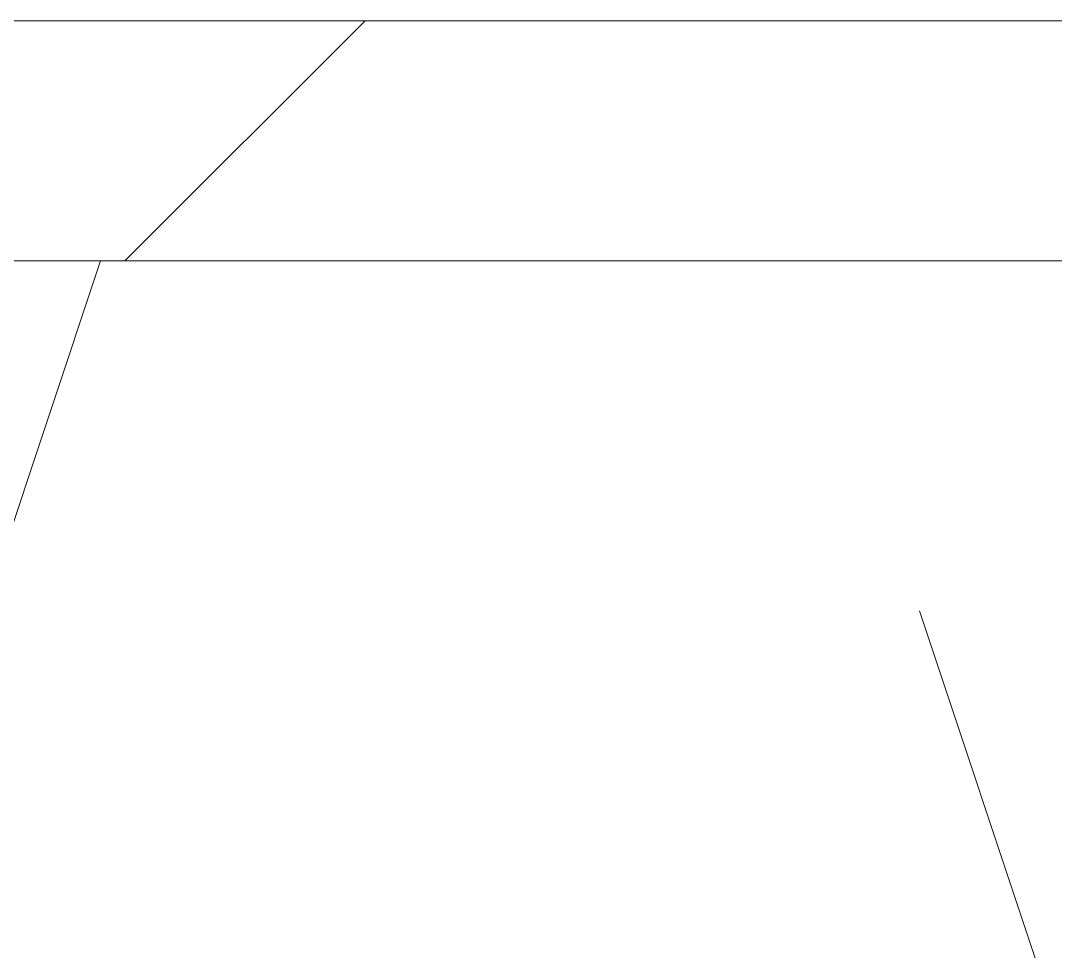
# Model space of a CAD drawing. Header units: inches. Extents: x -4169 to -1846, y 9706 to 12377.
# Drawn here: x -3143.27 to -3141.116, y 10360.101 to 10362.039 of the extents above; entities that cross this region are included whole.
import ezdxf

# ---------------------------------------------------------------- set-up
doc = ezdxf.new("R2010")
doc.units = ezdxf.units.IN
doc.header["$MEASUREMENT"] = 0
doc.layers.add('A-WALL', color=113, linetype='Continuous', lineweight=18)
doc.layers.add('A-WALL-PATT-4', color=111, linetype='Continuous', lineweight=9)

msp = doc.modelspace()

# ---------------------------------------------------------------- hatches: boundary and pattern name
at = {"layer": 'A-WALL-PATT-4'}
h = msp.add_hatch(dxfattribs=at)
h.set_pattern_fill('FP_26', color=256, style=0, pattern_type=2)
h.set_pattern_definition([(45, (0, 0), (-6.335677, 6.335677), []), (45, (0, 9.6), (-6.335677, 6.335677), [])])
h.paths.add_polyline_path([(-3201.8737, 10361.5394), (-3184.4237, 10361.5394), (-3184.4237, 10362.0394), (-3201.8737, 10362.0394)], flags=0)
h.paths.add_polyline_path([(-3141.3737, 10361.5394), (-3140.1237, 10361.5394), (-3140.1237, 10362.0394), (-3144.4237, 10362.0394), (-3144.4237, 10361.5394), (-3143.4073, 10361.5394)], flags=0)
h = msp.add_hatch(dxfattribs=at)
h.set_pattern_fill('FP_2', color=256, style=0, pattern_type=2)
h.set_pattern_definition([(161.57, (0.32, 0.32), (-2.560496185, -0.000537386), [0, -18.214, 2.022, 0]), (18.43, (-0.32, 0.32), (-2.560496185, 0.000537386), [0, -18.214, 2.022, 0]), (108.43, (0.32, 0.32), (1.27922091, -6.400876726), [6.07, -14.166]), (71.57, (-0.32, 0.32), (1.27922091, 6.400876726), [6.07, -14.166])])
h.paths.add_polyline_path([(-3202.3737, 10356.0394), (-3184.4237, 10356.0394), (-3184.4237, 10361.5394), (-3202.3737, 10361.5394), (-3202.3737, 10359.7253)], flags=0)
h.paths.add_polyline_path([(-3140.1237, 10356.0394), (-3139.6237, 10356.0394), (-3139.6237, 10361.5394), (-3144.4237, 10361.5394), (-3144.4237, 10356.0394), (-3140.7487, 10356.0394)], flags=0)

# ---------------------------------------------------------------- linework, layer by layer
at = {"layer": 'A-WALL'}
for p, q in [((-3144.4237, 10362.0394), (-3140.1237, 10362.0394)), ((-3144.4237, 10361.5394), (-3139.6237, 10361.5394))]:
    msp.add_line(p, q, dxfattribs=at)

doc.saveas('drawing.dxf')
